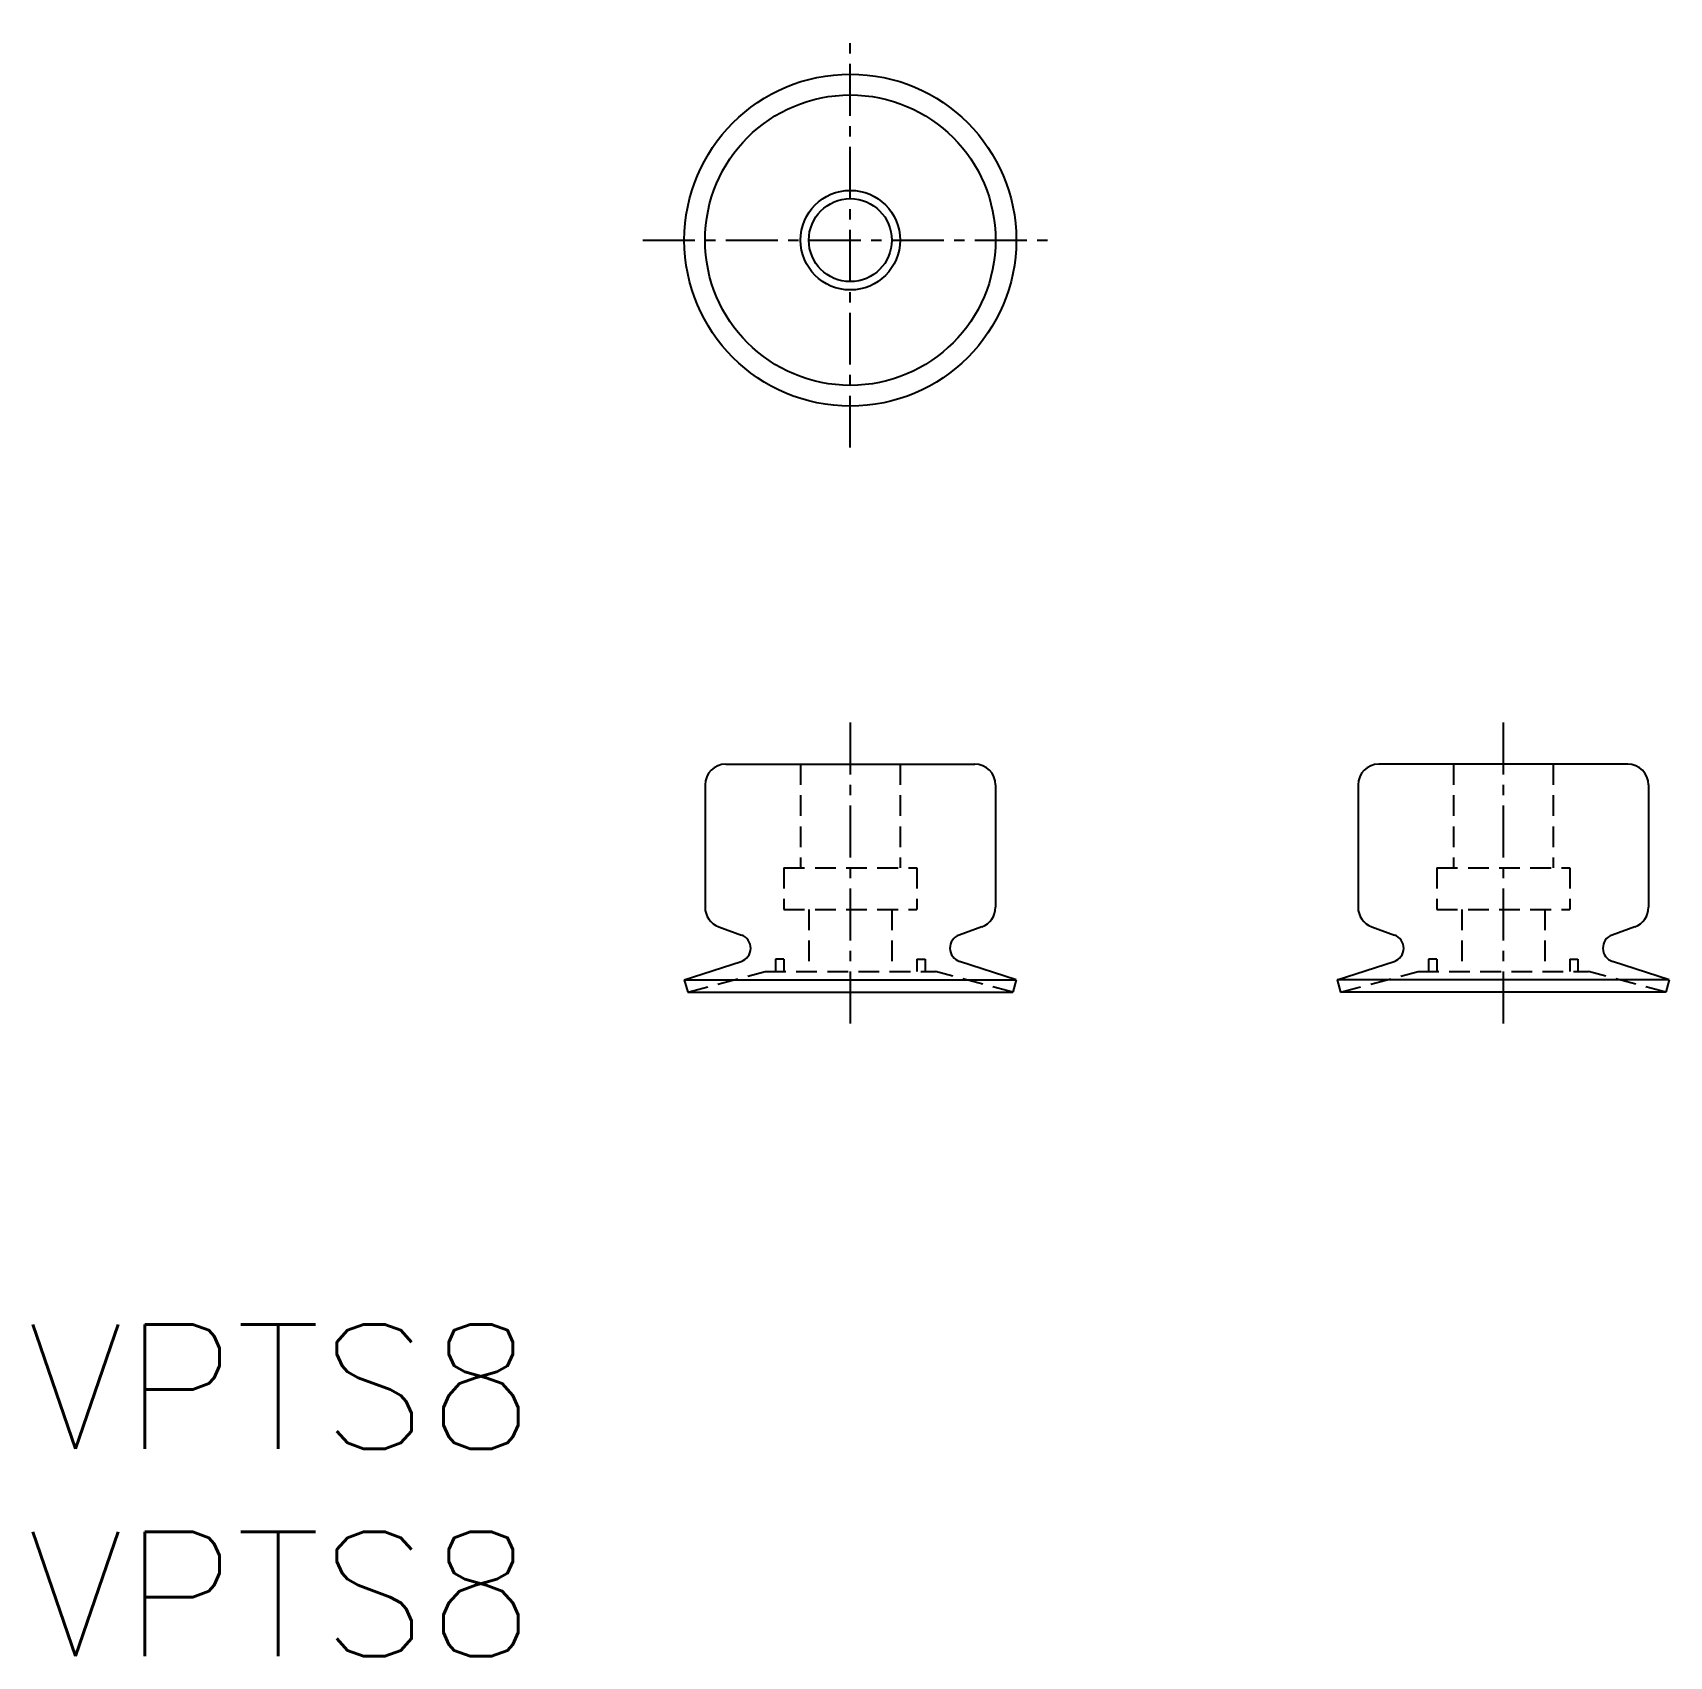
# Model space of a CAD drawing. Extents: x 102.4 to 141.8, y 75.7 to 114.8.
import ezdxf
from ezdxf.enums import TextEntityAlignment as Align

# ---------------------------------------------------------------- set-up
doc = ezdxf.new("R2010")
doc.units = 0
doc.linetypes.add('CENTER', pattern=[2, 1.25, -0.25, 0.25, -0.25])
doc.linetypes.add('DASHED', pattern=[0.75, 0.5, -0.25])
doc.layers.get('0').update_dxf_attribs({"linetype": 'CONTINUOUS'})
doc.layers.add('CENTER', color=1, linetype='CENTER')
doc.styles.get("Standard").update_dxf_attribs({"font": 'txt.shx', "bigfont": 'extfont.shx'})

msp = doc.modelspace()

# ---------------------------------------------------------------- linework, layer by layer
at = {"color": 7, "linetype": 'CONTINUOUS'}
for p, q in [((119.104, 97.199), (125.104, 97.199)), ((140.839, 97.199), (134.839, 97.199)), ((118.604, 96.699), (118.604, 93.749)), ((125.604, 96.699), (125.604, 93.749)), ((134.339, 96.699), (134.339, 93.749)), ((141.339, 96.699), (141.339, 93.749)), ((118.933, 93.279), (119.483, 93.079)), ((125.275, 93.279), (124.726, 93.079)), ((134.668, 93.279), (135.218, 93.079)), ((141.01, 93.279), (140.46, 93.079)), ((118.104, 91.999), (119.472, 92.443)), ((126.104, 91.999), (124.737, 92.443)), ((133.839, 91.999), (135.207, 92.443)), ((141.839, 91.999), (140.471, 92.443)), ((118.104, 91.999), (126.104, 91.999)), ((118.104, 91.999), (118.185, 91.699)), ((126.104, 91.999), (126.024, 91.699)), ((133.839, 91.999), (133.919, 91.699)), ((141.839, 91.999), (133.839, 91.999)), ((141.839, 91.999), (141.759, 91.699)), ((118.185, 91.699), (126.024, 91.699)), ((141.759, 91.699), (133.919, 91.699))]:
    msp.add_line(p, q, dxfattribs=at)
at = {"color": 3, "linetype": 'DASHED'}
for p, q in [((120.904, 97.199), (120.904, 94.699)), ((123.304, 97.199), (123.304, 94.699)), ((136.639, 97.199), (136.639, 94.699)), ((139.039, 97.199), (139.039, 94.699)), ((120.504, 94.699), (123.704, 94.699)), ((120.504, 94.699), (120.504, 93.699)), ((123.704, 94.699), (123.704, 93.699)), ((136.239, 94.699), (139.439, 94.699)), ((136.239, 94.699), (136.239, 93.699)), ((139.439, 94.699), (139.439, 93.699)), ((120.504, 93.699), (123.704, 93.699)), ((121.104, 93.699), (121.104, 92.199)), ((123.104, 93.699), (123.104, 92.199)), ((136.239, 93.699), (139.439, 93.699)), ((136.839, 93.699), (136.839, 92.199)), ((138.839, 93.699), (138.839, 92.199)), ((120.504, 92.499), (120.304, 92.499)), ((120.304, 92.499), (120.304, 92.199)), ((120.504, 92.499), (120.504, 92.199)), ((123.704, 92.499), (123.904, 92.499)), ((123.704, 92.499), (123.704, 92.199)), ((123.904, 92.499), (123.904, 92.199)), ((136.039, 92.499), (136.039, 92.199)), ((136.239, 92.499), (136.039, 92.499)), ((136.239, 92.499), (136.239, 92.199)), ((139.439, 92.499), (139.439, 92.199)), ((139.439, 92.499), (139.639, 92.499)), ((139.639, 92.499), (139.639, 92.199)), ((118.185, 91.699), (120.051, 92.199)), ((120.051, 92.199), (124.158, 92.199)), ((126.024, 91.699), (124.158, 92.199)), ((133.919, 91.699), (135.785, 92.199)), ((135.785, 92.199), (139.892, 92.199)), ((141.759, 91.699), (139.892, 92.199))]:
    msp.add_line(p, q, dxfattribs=at)
at = {"color": 7, "linetype": 'CONTINUOUS'}
for radius in [4, 3.5, 1.2, 1]:
    msp.add_circle((122.104, 109.828), radius, dxfattribs=at)
for centre, radius, start, end in [((119.104, 96.699), 0.5, 90, 180), ((125.104, 96.699), 0.5, 0, 90), ((134.839, 96.699), 0.5, 90, 180), ((140.839, 96.699), 0.5, 0, 90), ((119.104, 93.749), 0.5, 180, 250), ((125.104, 93.749), 0.5, 290, 0), ((134.839, 93.749), 0.5, 180, 250), ((140.839, 93.749), 0.5, 290, 0), ((119.368, 92.763), 0.336, 288, 70), ((124.841, 92.763), 0.336, 110, 252), ((135.103, 92.763), 0.336, 288, 70), ((140.575, 92.763), 0.336, 110, 252)]:
    msp.add_arc(centre, radius, start, end, dxfattribs=at)
at = {"layer": 'CENTER', "color": 1, "linetype": 'CENTER'}
for p, q in [((122.104, 104.828), (122.104, 114.828)), ((117.104, 109.828), (127.104, 109.828)), ((122.104, 98.199), (122.104, 90.699)), ((137.839, 98.199), (137.839, 90.699))]:
    msp.add_line(p, q, dxfattribs=at)

# ---------------------------------------------------------------- texts
at = {"color": 7, "linetype": 'CONTINUOUS'}
for p in [(102.274, 82.196), (102.274, 77.196)]:
    msp.add_text('VPTS8', height=3, dxfattribs=at).set_placement(p, align=Align.MIDDLE_LEFT)

doc.saveas('drawing.dxf')
